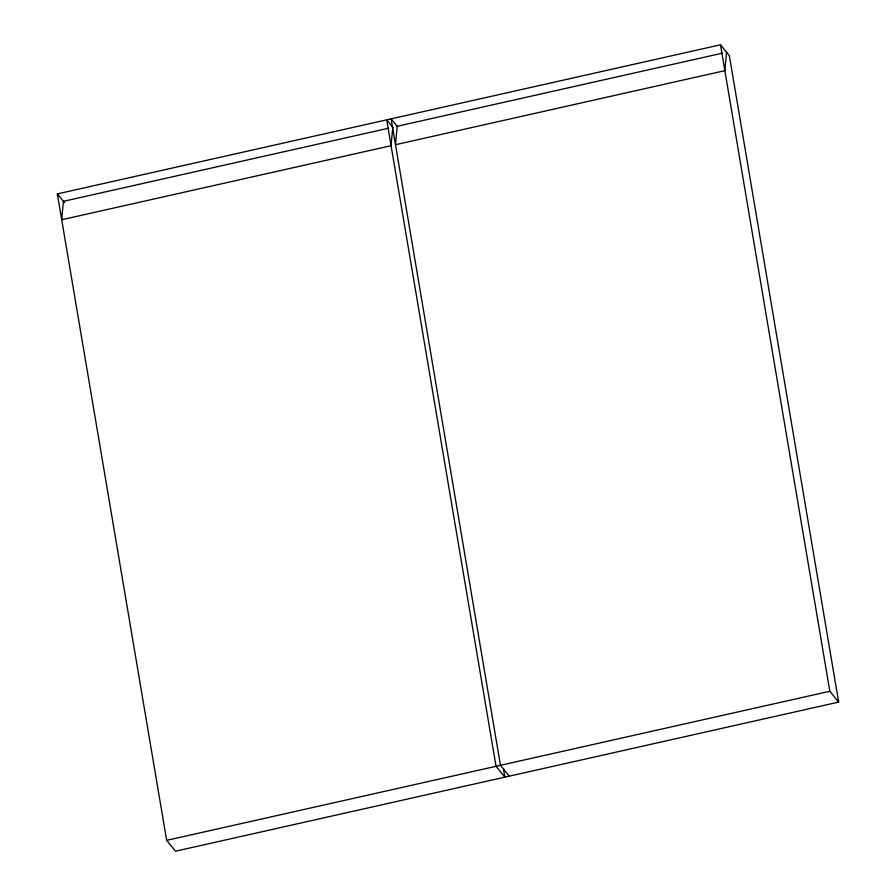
<?xml version="1.0" encoding="UTF-8"?>
<svg xmlns="http://www.w3.org/2000/svg" width="896" height="896" viewBox="0 0 896 896"><rect width="100%" height="100%" fill="white"/><g stroke="black" fill="none" stroke-linecap="round" stroke-linejoin="round"><path stroke-width="1.34" d="M392.762 127.277L391.07 145.701L61.701 219.744L63.392 201.331L388.674 128.195M726.555 52.237L724.864 70.661L395.494 144.704L397.186 126.291L722.467 53.155M57.333 193.894L720.485 44.8L729.333 55.642L838.667 702.106L175.515 851.2L166.667 840.358L57.333 193.894L64.4 202.563M166.667 840.358L829.83 691.264L838.667 702.106M397.309 126.437L391.115 118.843L500.461 765.307L509.298 776.16M392.885 127.434L386.702 119.84L496.037 766.304L504.885 777.157L503.485 768.88M720.485 44.8L829.83 691.264"/></g></svg>
